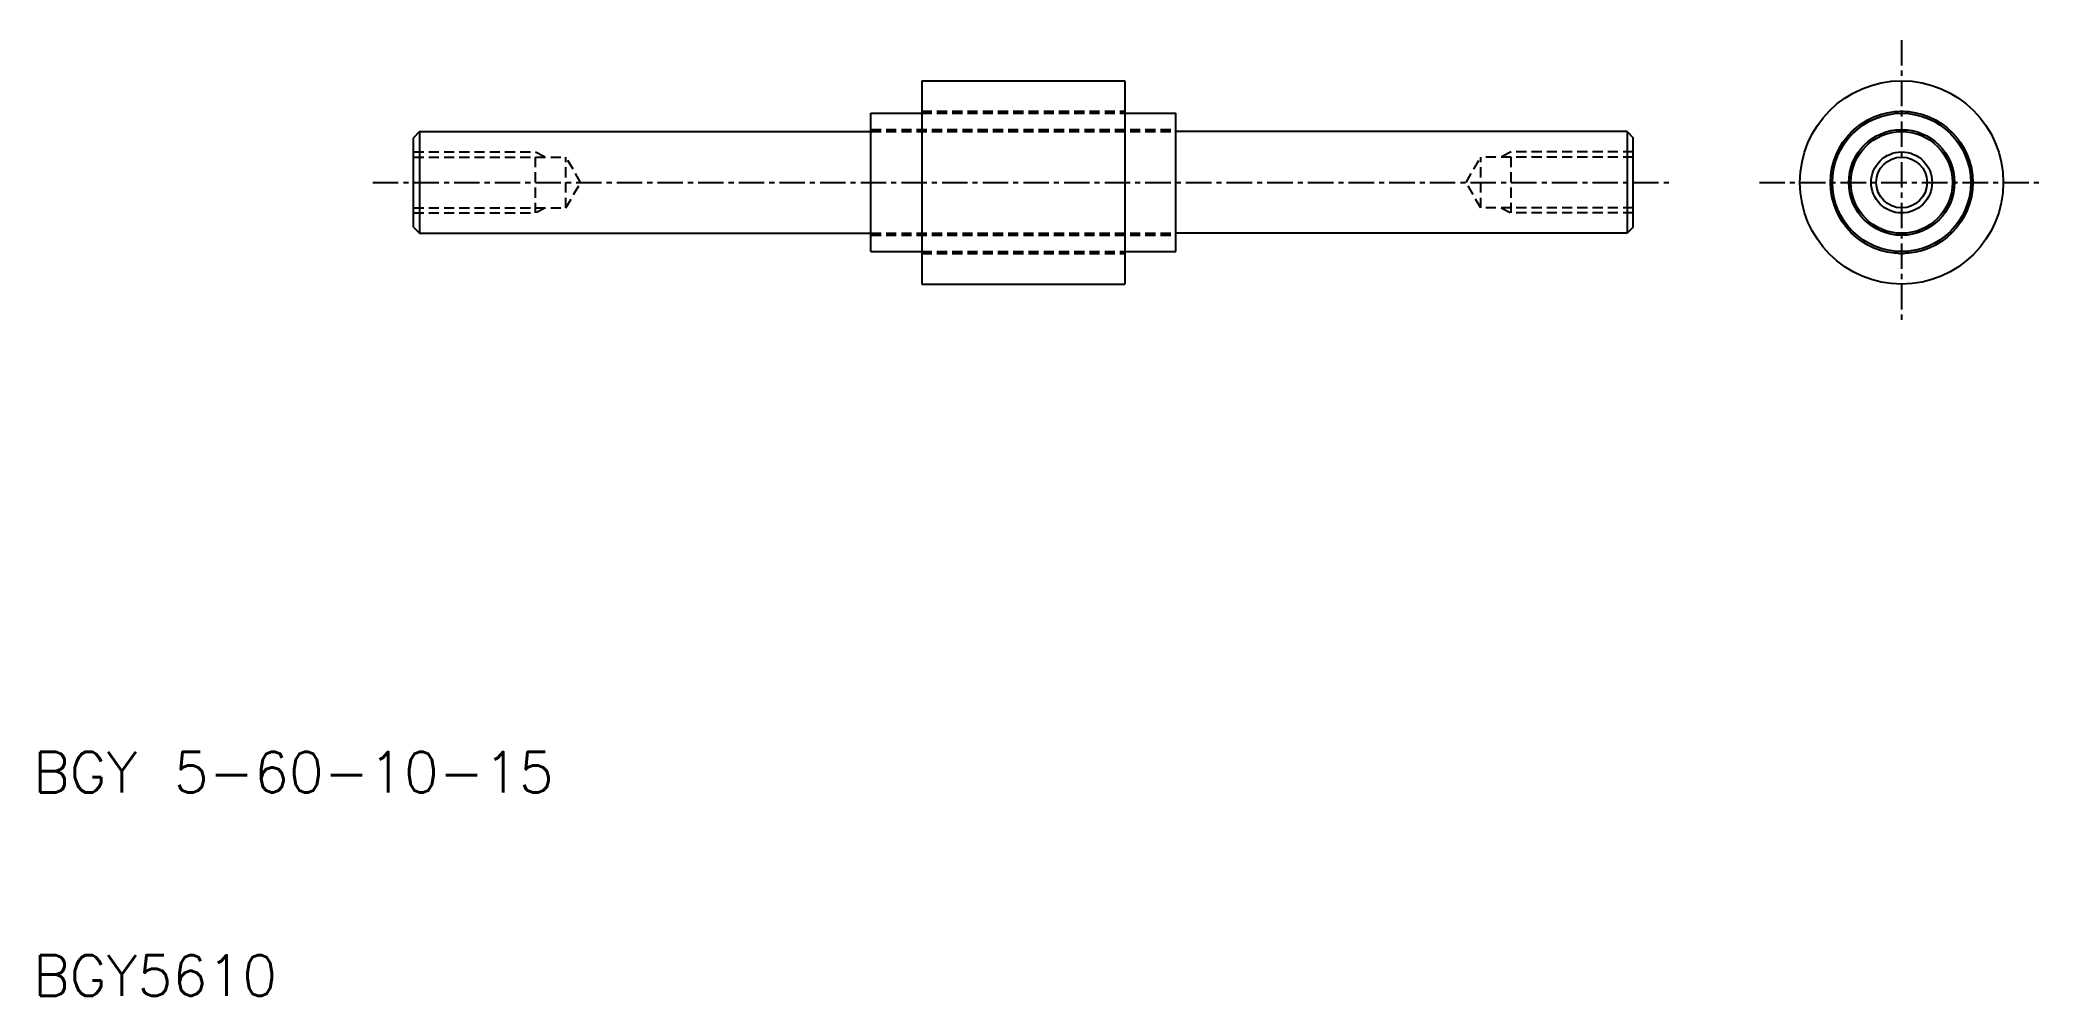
# Model space of a CAD drawing. Extents: x 520.4 to 618.9, y 377.9 to 424.9.
import ezdxf

# ---------------------------------------------------------------- set-up
doc = ezdxf.new("R2010")
doc.units = 0
doc.linetypes.add('CENTER', pattern=[2, 1.25, -0.25, 0.25, -0.25])
doc.linetypes.add('DASHED', pattern=[0.75, 0.5, -0.25])
doc.layers.get('0').update_dxf_attribs({"linetype": 'CONTINUOUS'})
doc.layers.add('CENTER', color=1, linetype='CENTER')
doc.styles.get("Standard").update_dxf_attribs({"font": 'txt.shx', "bigfont": 'bigfont.shx'})

msp = doc.modelspace()

# ---------------------------------------------------------------- linework, layer by layer
at = {"color": 7, "linetype": 'CONTINUOUS'}
for p, q in [((563.733, 422.852), (573.733, 422.852)), ((563.733, 422.852), (563.733, 412.852)), ((573.733, 422.852), (573.733, 412.852)), ((561.233, 421.252), (563.733, 421.252)), ((561.233, 414.452), (561.233, 421.252)), ((573.733, 421.252), (576.233, 421.252)), ((576.233, 414.452), (576.233, 421.252)), ((539.033, 420.352), (538.733, 420.052)), ((538.733, 415.652), (538.733, 420.052)), ((539.033, 420.352), (561.233, 420.352)), ((539.033, 420.352), (539.033, 415.352)), ((598.433, 420.352), (576.233, 420.352)), ((598.433, 420.352), (598.433, 415.352)), ((598.433, 420.352), (598.733, 420.052)), ((598.733, 415.652), (598.733, 420.052)), ((538.733, 415.652), (539.033, 415.352)), ((539.033, 415.352), (561.233, 415.352)), ((598.433, 415.352), (576.233, 415.352)), ((598.733, 415.652), (598.433, 415.352)), ((561.233, 414.452), (563.733, 414.452)), ((573.733, 414.452), (576.233, 414.452)), ((563.733, 412.852), (573.733, 412.852))]:
    msp.add_line(p, q, dxfattribs=at)
at = {"color": 3, "linetype": 'DASHED'}
for p, q in [((563.733, 421.352), (573.733, 421.352)), ((563.733, 421.252), (573.733, 421.252)), ((561.233, 420.452), (576.233, 420.452)), ((561.233, 420.352), (576.233, 420.352)), ((538.733, 419.352), (544.733, 419.352)), ((538.733, 419.102), (546.233, 419.102)), ((544.733, 419.352), (545.233, 419.102)), ((544.733, 416.352), (544.733, 419.352)), ((546.955, 417.852), (546.233, 419.102)), ((546.233, 416.602), (546.233, 419.102)), ((590.512, 417.852), (591.233, 419.102)), ((591.233, 416.602), (591.233, 419.102)), ((598.733, 419.102), (591.233, 419.102)), ((592.733, 419.352), (592.233, 419.102)), ((592.733, 416.352), (592.733, 419.352)), ((598.733, 419.352), (592.733, 419.352)), ((546.233, 416.602), (546.955, 417.852)), ((591.233, 416.602), (590.512, 417.852)), ((538.733, 416.602), (546.233, 416.602)), ((538.733, 416.352), (544.733, 416.352)), ((545.233, 416.602), (544.733, 416.352)), ((598.733, 416.602), (591.233, 416.602)), ((592.233, 416.602), (592.733, 416.352)), ((598.733, 416.352), (592.733, 416.352)), ((561.233, 415.352), (576.233, 415.352)), ((561.233, 415.252), (576.233, 415.252)), ((563.733, 414.452), (573.733, 414.452)), ((563.733, 414.352), (573.733, 414.352))]:
    msp.add_line(p, q, dxfattribs=at)
at = {"color": 7, "linetype": 'CONTINUOUS'}
for radius in [5, 3.5, 3.4, 2.6, 2.5, 1.25]:
    msp.add_circle((611.938, 417.852), radius, dxfattribs=at)
at = {"color": 3, "linetype": 'CONTINUOUS'}
msp.add_circle((611.938, 417.852), 1.5, dxfattribs=at)
at = {"color": 7, "linetype": 'CONTINUOUS'}
for centre, start, end in [((611.938, 420.852), 50.35389, 129.64611), ((611.938, 420.852), 236.09874, 303.90126), ((609.339, 419.352), 110.35389, 189.64611), ((609.339, 419.352), 296.09874, 3.90126), ((614.536, 419.352), 176.09874, 243.90126), ((614.536, 419.352), 350.35389, 69.64611), ((609.339, 416.352), 170.35389, 249.64611), ((609.339, 416.352), 356.09874, 63.90126), ((614.536, 416.352), 116.09874, 183.90126), ((614.536, 416.352), 290.35389, 9.64611), ((611.938, 414.852), 56.09874, 123.90126), ((611.938, 414.852), 230.35389, 309.64611)]:
    msp.add_arc(centre, 0.5, start, end, dxfattribs=at)
at = {"layer": 'CENTER', "color": 1, "linetype": 'CENTER'}
for p, q in [((611.938, 424.852), (611.938, 410.852)), ((536.733, 417.852), (600.733, 417.852)), ((604.938, 417.852), (618.938, 417.852))]:
    msp.add_line(p, q, dxfattribs=at)

# ---------------------------------------------------------------- texts
at = {"color": 7, "linetype": 'CONTINUOUS'}
for s, p in [('BGY 5-60-10-15', (520.02, 387.852)), ('BGY5610', (520.02, 377.852))]:
    msp.add_text(s, height=2, dxfattribs=at).set_placement(p)

doc.saveas('drawing.dxf')
